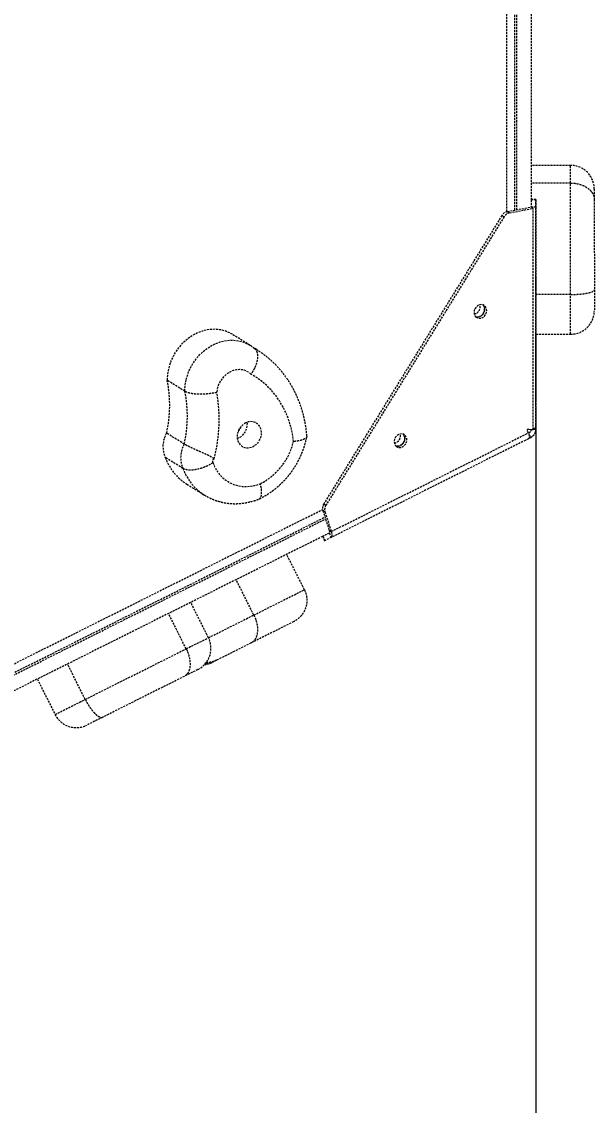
# Model space of a CAD drawing. Header units: millimetres. Extents: x -3485 to 2910, y -2710 to 2433.
# Drawn here: x 1083 to 1446, y -611 to 74 of the extents above; entities that cross this region are included whole.
import ezdxf

# ---------------------------------------------------------------- set-up
doc = ezdxf.new("R2010")
doc.units = ezdxf.units.MM
doc.linetypes.add('HIDDEN', pattern=[1.905, 1.27, -0.635])
for name, color, linetype in [('DIKOM_ОБЪЕКТ', 7, 'Continuous'), ('DIKOM_РАЗМЕР_ЗОНА', 7, 'Continuous'), ('DIKOM_РАЗМЕР_ОБЪЕКТА', 7, 'Continuous')]:
    doc.layers.add(name, color=color, linetype=linetype)
doc.styles.add('style1', font='arialbd.ttf', dxfattribs={"width": 0.8})
doc.dimstyles.new('1-50', dxfattribs={"dimtxt": 300, "dimasz": 200, "dimexe": 100, "dimexo": 0, "dimgap": 100, "dimtad": 1, "dimtxsty": 'style1', "dimcen": 200, "dimclrd": 7, "dimclre": 7, "dimclrt": 7, "dimadec": 1, "dimazin": 2, "dimtfac": 1, "dimtmove": 0, "dimatfit": 2, "dimfxl": 0, "dimlwd": 25, "dimlwe": 18, "dimarcsym": 0})

# ---------------------------------------------------------------- blocks, each defined once
blk = doc.blocks.new('*D0')
at = {"layer": 'Defpoints', "color": 0, "transparency": 16777216}
for p in [(-984.73, -181.8), (1408.5, -182.4), (1408.5, -1080.66)]:
    blk.add_point(p, dxfattribs=at)
at = {"layer": 'DIKOM_РАЗМЕР_ОБЪЕКТА', "color": 7, "lineweight": 18, "transparency": 16777216}
for p, q in [((-984.73, -181.8), (-984.73, -1180.66)), ((1408.5, -182.4), (1408.5, -1180.66))]:
    blk.add_line(p, q, dxfattribs=at)
at = {"layer": 'DIKOM_РАЗМЕР_ОБЪЕКТА', "color": 7, "lineweight": 25, "transparency": 16777216}
blk.add_line((-784.73, -1080.66), (1208.5, -1080.66), dxfattribs=at)
at = {"layer": 'DIKOM_РАЗМЕР_ОБЪЕКТА', "color": 7, "transparency": 16777216}
for points in [[(-784.73, -1047.33), (-784.73, -1113.99), (-984.73, -1080.66)], [(1208.5, -1047.33), (1208.5, -1113.99), (1408.5, -1080.66)]]:
    blk.add_solid(points, dxfattribs=at)
at = {"layer": 'DIKOM_РАЗМЕР_ОБЪЕКТА', "color": 7, "transparency": 16777216, "insert": (331.81, -827.49), "char_height": 300, "attachment_point": 5, "style": 'style1'}
blk.add_mtext('{\\fArial|b0|i0|c204|p34;2400}', dxfattribs=at)
blk = doc.blocks.new('*D3')
at = {"layer": 'Defpoints', "color": 0, "transparency": 16777216}
for p in [(1104.7, 2433.05), (-3035.21, -2058.94), (798.95, -2058.94)]:
    blk.add_point(p, dxfattribs=at)
at = {"layer": 'DIKOM_РАЗМЕР_ЗОНА', "color": 7, "lineweight": 18, "transparency": 16777216}
for p, q in [((1104.7, 2433.05), (-3135.21, 2433.05)), ((798.95, -2058.94), (-3135.21, -2058.94))]:
    blk.add_line(p, q, dxfattribs=at)
at = {"layer": 'DIKOM_РАЗМЕР_ЗОНА', "color": 7, "lineweight": 25, "transparency": 16777216}
blk.add_line((-3035.21, 2233.05), (-3035.21, -1858.94), dxfattribs=at)
at = {"layer": 'DIKOM_РАЗМЕР_ЗОНА', "color": 7, "transparency": 16777216}
for points in [[(-3068.54, 2233.05), (-3001.87, 2233.05), (-3035.21, 2433.05)], [(-3068.54, -1858.94), (-3001.87, -1858.94), (-3035.21, -2058.94)]]:
    blk.add_solid(points, dxfattribs=at)
at = {"layer": 'DIKOM_РАЗМЕР_ЗОНА', "color": 7, "transparency": 16777216, "insert": (-3288.38, 360.58), "char_height": 300, "attachment_point": 5, "rotation": 90, "style": 'style1'}
blk.add_mtext('{\\fArial|b0|i0|c204|p34;4500}', dxfattribs=at)

msp = doc.modelspace()

# ---------------------------------------------------------------- linework, layer by layer
at = {"layer": 'DIKOM_ОБЪЕКТ', "color": 7, "linetype": 'HIDDEN', "lineweight": 15}
for p, q in [((1405.487, 185.839), (1405.497, -38.141)), ((1390.261, -45.758), (1390.251, 184.036)), ((1395.236, -44.799), (1395.226, 184.251)), ((1396.497, -44.558), (1396.487, 184.445)), ((1430.496, -16.505), (1405.496, -16.507)), ((1430.497, -27.686), (1405.496, -27.688)), ((1405.483, -38.269), (1405.483, -42.825)), ((1408.483, -38.217), (1405.492, -38.217)), ((1408.483, -38.022), (1405.497, -38.023)), ((1408.483, -38.217), (1408.483, -42.824)), ((1408.502, -164.882), (1408.483, -38.977)), ((1390.516, -45.701), (1405.431, -42.851)), ((1390.516, -45.701), (1391.858, -46.53)), ((1391.858, -46.53), (1406.772, -43.68)), ((1406.772, -43.68), (1405.431, -42.851)), ((1405.483, -42.825), (1408.483, -42.824)), ((1405.483, -42.825), (1405.483, -42.884)), ((1406.79, -183.468), (1406.772, -43.68)), ((1408.483, -42.824), (1408.501, -182.612)), ((1387.052, -48.194), (1274.455, -230.413)), ((1388.393, -49.023), (1275.796, -231.242)), ((1388.393, -49.023), (1387.052, -48.194)), ((1430.5, -98.141), (1408.492, -98.142)), ((1408.496, -123.263), (1430.501, -123.262)), ((1408.501, -123.263), (1408.503, -164.882)), ((1408.513, -182.606), (1408.507, -123.263)), ((1227.765, -130.224), (1216.585, -123.314)), ((1231.872, -132.964), (1229.888, -131.738)), ((1230.153, -131.941), (1231.746, -132.887)), ((1186.576, -159.315), (1175.395, -152.405)), ((1408.503, -168.927), (1408.505, -183.267)), ((1403.794, -185.623), (1403.086, -184.395)), ((1403.769, -183.29), (1406.79, -183.468)), ((1406.79, -182.612), (1408.501, -182.612)), ((1406.79, -183.269), (1408.501, -183.269)), ((1408.501, -182.612), (1408.501, -180.923)), ((1408.501, -181.687), (1408.501, -183.269)), ((1408.501, -181.687), (1408.501, -181.687)), ((1408.501, -183.269), (1408.505, -183.267)), ((1408.513, -183.263), (1408.512, -181.681)), ((1186.2, -192.695), (1175.02, -185.785)), ((1279.127, -247.963), (1403.794, -185.623)), ((1403.794, -189.332), (1279.127, -251.672)), ((1405.185, -188.636), (1403.794, -189.332)), ((1403.805, -185.617), (1403.922, -185.898)), ((1404.362, -186.992), (1405.185, -188.636)), ((1185.367, -208.08), (1174.186, -201.17)), ((1187.819, -218.028), (1198.999, -224.937)), ((1198.999, -224.937), (1198.868, -224.855)), ((1274.455, -230.413), (1275.796, -231.242)), ((1068.506, -336.605), (1273.648, -234.023)), ((1070.538, -341.152), (1275.126, -238.846)), ((1275.162, -235.605), (1273.82, -234.776)), ((1273.82, -234.776), (1277.785, -247.134)), ((1275.162, -235.605), (1279.127, -247.963)), ((1070.927, -342.367), (1275.516, -240.061)), ((1273.651, -251.056), (1073.706, -351.04)), ((1273.604, -251.08), (1274.946, -253.763)), ((1277.785, -248.989), (1273.823, -250.97)), ((1273.823, -250.97), (1275.164, -253.653)), ((1279.127, -251.672), (1275.164, -253.653)), ((1277.785, -247.134), (1279.127, -247.963)), ((1277.785, -248.989), (1279.127, -251.672)), ((1262.142, -284.763), (1250.961, -262.402)), ((1230.16, -300.755), (1218.979, -278.395)), ((1201.46, -315.107), (1190.278, -292.747)), ((1187.398, -322.138), (1176.217, -299.778)), ((1123.553, -354.065), (1112.372, -331.705)), ((1093.274, -341.255), (1104.455, -363.615))]:
    msp.add_line(p, q, dxfattribs=at)
at = {"layer": 'DIKOM_ОБЪЕКТ', "color": 7, "linetype": 'HIDDEN', "lineweight": 15, "flags": 128}
for points in [[(1430.497, -27.686), (1430.496, -25.016), (1430.496, -22.681), (1430.496, -20.699), (1430.496, -19.086), (1430.496, -17.856), (1430.496, -17.017), (1430.496, -16.577), (1430.496, -16.505)], [(1430.5, -98.141), (1430.499, -92.634), (1430.499, -87.046), (1430.499, -81.4), (1430.499, -75.726), (1430.498, -70.048), (1430.498, -64.395), (1430.498, -58.792), (1430.498, -53.266), (1430.497, -47.843), (1430.497, -42.55), (1430.497, -37.409), (1430.497, -32.447), (1430.497, -27.686)], [(1445.497, -31.505), (1445.497, -31.512), (1445.497, -31.763), (1445.497, -32.365), (1445.497, -33.314), (1445.497, -34.6), (1445.497, -36.209), (1445.497, -38.127)], [(1408.483, -38.977), (1408.483, -38.67), (1408.483, -38.419), (1408.483, -38.228), (1408.483, -38.098), (1408.483, -38.031), (1408.483, -38.029), (1408.483, -38.091), (1408.483, -38.217)], [(1445.497, -38.127), (1445.497, -42.374), (1445.497, -46.796), (1445.498, -51.371), (1445.498, -56.073), (1445.498, -60.877), (1445.498, -65.758), (1445.498, -70.689), (1445.499, -75.644), (1445.499, -80.596), (1445.499, -85.518), (1445.499, -90.385), (1445.499, -95.17)], [(1408.491, -95.742), (1408.491, -95.314), (1408.491, -94.563), (1408.491, -93.55), (1408.491, -92.357), (1408.491, -91.081), (1408.49, -89.825), (1408.49, -88.692), (1408.49, -87.772), (1408.49, -87.14), (1408.49, -86.848), (1408.49, -86.919), (1408.49, -87.347), (1408.49, -88.098), (1408.49, -89.111), (1408.49, -90.304), (1408.49, -91.58), (1408.491, -92.835), (1408.491, -93.969), (1408.491, -94.889), (1408.491, -95.521), (1408.491, -95.813), (1408.491, -95.742)], [(1445.499, -95.17), (1445.5, -97.463), (1445.5, -99.667), (1445.5, -101.723), (1445.5, -103.575), (1445.5, -105.172), (1445.5, -106.469), (1445.5, -107.432), (1445.5, -108.035), (1445.5, -108.26), (1445.5, -108.261)], [(1430.501, -123.262), (1430.501, -123.107), (1430.501, -122.598), (1430.501, -121.739), (1430.501, -120.541), (1430.5, -119.019), (1430.5, -117.192), (1430.5, -115.082), (1430.5, -112.715), (1430.5, -110.121), (1430.5, -107.331), (1430.5, -104.38), (1430.5, -101.304), (1430.5, -98.141)], [(1370.685, -112.441), (1371.63, -112.984), (1372.719, -113.195), (1373.864, -113.054), (1374.973, -112.575), (1375.955, -111.797), (1376.731, -110.781), (1377.238, -109.61), (1377.435, -108.379), (1377.306, -107.189), (1376.862, -106.135), (1376.139, -105.302), (1375.194, -104.759), (1374.105, -104.549), (1372.96, -104.689), (1371.851, -105.168), (1370.869, -105.947), (1370.093, -106.963), (1369.586, -108.133), (1369.389, -109.364), (1369.518, -110.554), (1369.962, -111.608), (1370.685, -112.441)], [(1375.056, -104.711), (1375.521, -105.306), (1375.965, -106.36), (1376.094, -107.55), (1375.897, -108.781), (1375.389, -109.952), (1374.613, -110.968), (1373.631, -111.746), (1372.523, -112.225), (1371.378, -112.366), (1370.426, -112.203)], [(1370.433, -112.209), (1370.842, -112.314), (1371.971, -112.347), (1373.109, -112.033), (1374.164, -111.395), (1375.051, -110.487), (1375.697, -109.382), (1376.051, -108.169), (1376.084, -106.946), (1375.793, -105.813), (1375.201, -104.861), (1375.065, -104.714)], [(1216.585, -123.314), (1214.345, -122.112), (1211.777, -121.122), (1209.079, -120.463), (1206.286, -120.145), (1203.432, -120.169), (1200.552, -120.536), (1197.682, -121.242), (1194.857, -122.278), (1192.112, -123.631), (1189.48, -125.284), (1186.995, -127.217), (1184.686, -129.406), (1182.583, -131.824), (1180.711, -134.442), (1179.093, -137.226), (1177.75, -140.144), (1176.697, -143.158), (1175.948, -146.231), (1175.513, -149.327), (1175.395, -152.405)], [(1186.576, -159.315), (1186.693, -156.236), (1187.129, -153.141), (1187.878, -150.067), (1188.93, -147.053), (1190.274, -144.136), (1191.892, -141.351), (1193.764, -138.733), (1195.867, -136.315), (1198.175, -134.126), (1200.661, -132.193), (1203.292, -130.54), (1206.037, -129.187), (1208.863, -128.152), (1211.733, -127.446), (1214.613, -127.078), (1217.467, -127.054), (1220.26, -127.373), (1222.957, -128.031), (1225.526, -129.021), (1227.769, -130.226)], [(1408.5, -152.17), (1408.499, -151.742), (1408.5, -150.991), (1408.499, -149.978), (1408.499, -148.785), (1408.499, -147.509), (1408.499, -146.253), (1408.499, -145.119), (1408.499, -144.199), (1408.499, -143.568), (1408.498, -143.275), (1408.498, -143.346), (1408.498, -143.775), (1408.499, -144.526), (1408.499, -145.539), (1408.499, -146.731), (1408.499, -148.007), (1408.499, -149.263), (1408.499, -150.397), (1408.499, -151.317), (1408.5, -151.949), (1408.5, -152.241), (1408.5, -152.17)], [(1408.504, -149.962), (1408.504, -150.977), (1408.504, -151.732), (1408.504, -152.165), (1408.504, -152.24), (1408.504, -151.952), (1408.504, -151.324), (1408.504, -150.407), (1408.504, -149.275), (1408.504, -148.02), (1408.504, -146.744), (1408.504, -145.55), (1408.504, -144.534), (1408.503, -143.779), (1408.503, -143.347), (1408.503, -143.272), (1408.503, -143.56), (1408.503, -144.187), (1408.503, -145.105), (1408.503, -146.236), (1408.504, -147.491), (1408.504, -148.767), (1408.504, -149.962)], [(1228.354, -148.511), (1226.814, -147.273), (1225.066, -146.358), (1223.159, -145.789), (1221.144, -145.584), (1219.076, -145.747), (1217.012, -146.275), (1215.009, -147.152), (1213.121, -148.355), (1211.401, -149.85), (1209.895, -151.597), (1208.644, -153.548), (1207.683, -155.65), (1207.038, -157.844), (1206.727, -160.072)], [(1255.284, -191.05), (1254.634, -186.487), (1253.664, -182.036), (1252.381, -177.722), (1250.79, -173.568), (1248.901, -169.595), (1246.723, -165.825), (1244.269, -162.278), (1241.551, -158.974), (1238.584, -155.929), (1235.384, -153.161), (1231.968, -150.684), (1228.354, -148.511)], [(1408.503, -168.927), (1408.503, -168.339), (1408.503, -167.76), (1408.503, -167.196), (1408.503, -166.657), (1408.503, -166.149), (1408.503, -165.68), (1408.503, -165.255), (1408.502, -164.882)], [(1225.065, -179.278), (1223.626, -180.143), (1222.337, -181.279), (1221.252, -182.64), (1220.415, -184.171), (1219.86, -185.808), (1219.611, -187.486), (1219.677, -189.134), (1220.056, -190.686), (1220.732, -192.078), (1221.677, -193.253), (1222.853, -194.164), (1224.212, -194.771), (1225.697, -195.052), (1227.249, -194.994), (1228.804, -194.6), (1230.297, -193.885), (1231.668, -192.88), (1232.861, -191.625), (1233.827, -190.171), (1234.527, -188.579), (1234.931, -186.913), (1235.023, -185.242), (1234.799, -183.633), (1234.269, -182.154), (1233.454, -180.863), (1232.388, -179.815), (1231.114, -179.052), (1229.685, -178.606), (1228.158, -178.494), (1226.597, -178.721), (1225.065, -179.278)], [(1408.501, -180.923), (1408.501, -180.858), (1408.501, -180.818), (1408.501, -180.805), (1408.501, -180.818), (1408.501, -180.858), (1408.501, -180.923), (1408.501, -181.011), (1408.501, -181.12), (1408.501, -181.246), (1408.501, -181.385), (1408.501, -181.534), (1408.501, -181.687)], [(1320.222, -194.108), (1321.167, -194.651), (1322.256, -194.861), (1323.401, -194.721), (1324.509, -194.242), (1325.491, -193.463), (1326.267, -192.447), (1326.774, -191.276), (1326.972, -190.046), (1326.843, -188.855), (1326.399, -187.801), (1325.675, -186.969), (1324.73, -186.425), (1323.641, -186.215), (1322.496, -186.355), (1321.388, -186.834), (1320.406, -187.613), (1319.63, -188.629), (1319.123, -189.8), (1318.925, -191.03), (1319.054, -192.221), (1319.498, -193.275), (1320.222, -194.108)], [(1324.593, -186.378), (1325.057, -186.972), (1325.501, -188.026), (1325.63, -189.217), (1325.433, -190.448), (1324.926, -191.618), (1324.15, -192.634), (1323.168, -193.413), (1322.059, -193.892), (1320.914, -194.032), (1319.963, -193.87)], [(1319.969, -193.876), (1320.378, -193.981), (1321.507, -194.014), (1322.645, -193.699), (1323.7, -193.062), (1324.587, -192.154), (1325.234, -191.048), (1325.588, -189.835), (1325.62, -188.612), (1325.329, -187.479), (1324.738, -186.528), (1324.601, -186.38)], [(1204.31, -204.361), (1205.393, -207.048), (1206.77, -209.544), (1208.423, -211.816), (1210.332, -213.836), (1212.472, -215.579), (1214.816, -217.023), (1217.336, -218.15), (1220, -218.945), (1222.773, -219.399), (1225.622, -219.506), (1228.511, -219.265), (1231.404, -218.679), (1234.263, -217.755)], [(1273.651, -251.056), (1273.69, -251.037), (1273.823, -250.97)], [(1277.785, -247.134), (1277.887, -247.483), (1277.961, -247.809), (1278.006, -248.107), (1278.021, -248.37), (1278.006, -248.593), (1277.961, -248.773), (1277.887, -248.906), (1277.785, -248.989)], [(1279.127, -247.963), (1279.33, -248.661), (1279.478, -249.313), (1279.568, -249.908), (1279.598, -250.434), (1279.568, -250.881), (1279.478, -251.241), (1279.33, -251.506), (1279.127, -251.672)], [(1230.16, -300.755), (1234.252, -298.709), (1238.128, -296.771), (1241.769, -294.95), (1245.159, -293.255), (1248.28, -291.694), (1251.119, -290.275), (1253.663, -289.003), (1255.898, -287.885), (1257.815, -286.926), (1259.405, -286.131), (1260.66, -285.504), (1261.574, -285.047), (1262.142, -284.763)], [(1201.46, -315.107), (1203.3, -314.187), (1206.045, -312.814), (1208.871, -311.401), (1211.741, -309.966), (1214.621, -308.526), (1217.475, -307.099), (1220.268, -305.702), (1222.965, -304.353), (1225.534, -303.069), (1227.942, -301.864), (1230.16, -300.755)], [(1255.289, -304.96), (1254.639, -305.285), (1253.67, -305.77), (1252.386, -306.412), (1250.796, -307.207), (1248.907, -308.152), (1246.73, -309.241), (1244.276, -310.468), (1241.558, -311.827), (1238.591, -313.31), (1235.391, -314.911), (1231.975, -316.619), (1228.361, -318.426)], [(1187.398, -322.138), (1190.196, -320.74), (1192.723, -319.476), (1194.96, -318.357), (1196.888, -317.393), (1198.493, -316.591), (1199.76, -315.957), (1200.682, -315.496), (1201.25, -315.212), (1201.458, -315.108), (1201.46, -315.107)], [(1228.361, -318.426), (1226.822, -319.196), (1225.074, -320.07), (1223.167, -321.023), (1221.151, -322.031), (1219.084, -323.065), (1217.02, -324.097), (1215.017, -325.099), (1213.129, -326.043), (1211.409, -326.903), (1209.902, -327.656), (1208.652, -328.282), (1207.691, -328.762), (1207.045, -329.085), (1206.734, -329.24)], [(1123.553, -354.065), (1128.27, -351.706), (1133.105, -349.288), (1138.036, -346.822), (1143.039, -344.321), (1148.091, -341.795), (1153.167, -339.256), (1158.244, -336.717), (1163.299, -334.19), (1168.306, -331.686), (1173.242, -329.217), (1178.085, -326.796), (1182.811, -324.432), (1187.398, -322.138)], [(1194.752, -335.232), (1194.707, -335.255), (1194.38, -335.418), (1193.739, -335.739), (1192.79, -336.213), (1191.544, -336.836), (1190.013, -337.602), (1188.211, -338.503), (1186.158, -339.53)], [(1205.018, -330.099), (1204.71, -330.253), (1204.439, -330.388), (1204.223, -330.496), (1204.077, -330.569), (1204.012, -330.602), (1204.009, -330.603)], [(1206.734, -329.24), (1206.248, -329.484), (1205.018, -330.099)], [(1186.158, -339.53), (1182.09, -341.564), (1177.904, -343.657), (1173.623, -345.798), (1169.269, -347.975), (1164.865, -350.177), (1160.436, -352.392), (1156.004, -354.608), (1151.595, -356.813), (1147.23, -358.996), (1142.935, -361.144), (1138.731, -363.246), (1134.642, -365.291)], [(1104.455, -363.615), (1104.542, -363.572), (1104.936, -363.374), (1105.644, -363.02), (1106.657, -362.514), (1107.963, -361.861), (1109.546, -361.069), (1111.386, -360.149), (1113.46, -359.112), (1115.743, -357.97), (1118.207, -356.738), (1120.821, -355.431), (1123.553, -354.065)], [(1134.642, -365.291), (1132.65, -366.287), (1130.781, -367.221), (1129.084, -368.07), (1127.607, -368.808), (1126.391, -369.417), (1125.468, -369.878), (1124.863, -370.181), (1124.594, -370.315), (1124.58, -370.322)]]:
    msp.add_lwpolyline(points, dxfattribs=at)
at = {"layer": 'DIKOM_ОБЪЕКТ', "color": 7, "linetype": 'HIDDEN', "lineweight": 15}
for centre, radius, start, end in [((1430.497, -31.505), 15, 0.002526, 90.002526), ((1391.651, -50.931), 5.352, 102.239202, 149.240688), ((1392.992, -51.76), 5.351, 102.235981, 149.244133), ((1368.803, -106.024), 4.503, 278.867637, 17.702465), ((1430.5, -108.262), 15, 270.002526, 0.002526), ((1097.036, -168.215), 79.938, 347.303102, 11.406898), ((1108.217, -175.125), 79.938, 347.303102, 11.406898), ((1111.877, -177.248), 96.393, 345.063371, 10.264634), ((1216.424, -180.05), 9.651, 289.702359, 6.868251), ((1217.255, -180.564), 4.904, 308.701735, 347.868368), ((1402.505, -183.268), 6, 296.567577, 0.006924), ((1189.492, -194.285), 16.784, 149.575563, 204.221408), ((1215.761, -181.565), 40.645, 297.078157, 346.505389), ((1318.34, -187.69), 4.502, 278.86293, 17.706279), ((1200.673, -201.194), 16.784, 149.575563, 204.221408), ((1205.494, -189.792), 33.312, 199.972383, 237.95297), ((1205.477, -203.48), 1.462, 108.509373, 217.045295), ((1216.91, -196.514), 33.597, 200.136131, 237.518021), ((1278.924, -233.291), 5.316, 147.223146, 196.22049), ((1280.266, -234.12), 5.316, 147.223146, 196.22049), ((1350.079, -403.684), 167.694, 116.534329, 116.617918), ((1188.044, -321.816), 15, 296.567577, 26.567577), ((1197.3, -317.187), 15, 276.386368, 296.567577), ((1117.871, -356.906), 15, 206.567577, 296.567577)]:
    msp.add_arc(centre, radius, start, end, dxfattribs=at)
msp.add_ellipse((1403.769, -184.053), major_axis=(0.683, -0.422), ratio=0.9340865, start_param=2.0942911, end_param=4.1886862, dxfattribs=at)
for points, knots in [([(1430.497, -27.686), (1431.321, -27.714), (1432.995, -27.769), (1435.423, -28.213), (1437.733, -28.915), (1439.82, -29.87), (1441.665, -31.062), (1443.187, -32.443), (1444.368, -34), (1445.257, -35.882), (1445.494, -37.299), (1445.497, -38.117), (1445.497, -38.127)], [0, 0, 0, 0, 0.1043104, 0.2116548, 0.315965, 0.423276, 0.5279844, 0.6356785, 0.741393, 0.8501013, 0.998286, 1, 1, 1, 1]), ([(1430.5, -98.141), (1431.329, -98.132), (1433.012, -98.116), (1435.454, -97.981), (1437.778, -97.768), (1439.875, -97.481), (1441.725, -97.126), (1443.244, -96.72), (1444.415, -96.272), (1445.271, -95.752), (1445.497, -95.381), (1445.499, -95.173), (1445.499, -95.17)], [0, 0, 0, 0, 0.1053905, 0.2138294, 0.3192163, 0.4276519, 0.5331352, 0.6416643, 0.7474208, 0.8562206, 0.9978456, 1, 1, 1, 1]), ([(1230.619, -132.285), (1229.919, -131.713), (1229.008, -130.968), (1227.988, -130.388), (1227.751, -130.253)], [0, 0, 0, 0, 0.76812686, 1, 1, 1, 1]), ([(1230.592, -132.32), (1230.784, -132.47), (1231.329, -132.896), (1231.932, -133.958), (1232.4, -135.449), (1232.551, -137.194), (1232.398, -139.152), (1231.943, -141.241), (1231.187, -143.435), (1230.05, -145.876), (1229.014, -147.574), (1228.363, -148.497), (1228.354, -148.511)], [0, 0, 0, 0, 0.0615971, 0.1753521, 0.2858949, 0.3996356, 0.5102864, 0.6241254, 0.7350614, 0.8491832, 0.997744, 1, 1, 1, 1]), ([(1263.697, -187.663), (1263.639, -186.94), (1263.45, -184.586), (1262.902, -180.649), (1261.962, -175.896), (1260.728, -171.251), (1259.212, -166.733), (1257.419, -162.359), (1255.359, -158.147), (1253.038, -154.115), (1250.469, -150.277), (1247.662, -146.648), (1244.628, -143.242), (1241.382, -140.069), (1237.93, -137.152), (1234.711, -134.749), (1232.576, -133.437), (1231.719, -132.911)], [0, 0, 0, 0, 0.0318709, 0.1036953, 0.1754525, 0.2470673, 0.3185172, 0.3897906, 0.4608694, 0.5317514, 0.6024306, 0.6729145, 0.7432134, 0.8133448, 0.8833352, 0.9532146, 1, 1, 1, 1]), ([(1206.727, -160.072), (1206.712, -160.075), (1205.693, -160.3), (1203.822, -160.645), (1201.039, -160.993), (1198.517, -161.178), (1196.017, -161.226), (1193.656, -161.13), (1191.45, -160.887), (1189.51, -160.502), (1187.82, -159.984), (1186.995, -159.54), (1186.576, -159.315)], [0, 0, 0, 0, 0.0020423, 0.1451448, 0.2509361, 0.3597585, 0.4650839, 0.5734325, 0.6785538, 0.7867068, 0.8918278, 1, 1, 1, 1]), ([(1405.501, -183.269), (1405.476, -183.569), (1405.43, -184.114), (1405.076, -184.865), (1404.562, -185.516), (1404.097, -185.799), (1403.843, -185.953)], [0, 0, 0, 0, 0.2754389, 0.4999198, 0.7277568, 1, 1, 1, 1]), ([(1408.501, -183.269), (1408.45, -183.872), (1408.355, -184.976), (1407.649, -186.46), (1406.639, -187.748), (1405.694, -188.325), (1405.185, -188.636)], [0, 0, 0, 0, 0.27317777, 0.50001268, 0.7304004, 1, 1, 1, 1]), ([(1233.645, -227.319), (1234.248, -227.024), (1236.016, -226.159), (1238.856, -224.499), (1242.113, -222.279), (1245.217, -219.803), (1248.151, -217.094), (1250.895, -214.165), (1253.433, -211.036), (1255.747, -207.726), (1257.823, -204.256), (1259.645, -200.647), (1261.205, -196.922), (1262.483, -193.103), (1263.267, -190.109), (1263.602, -188.394), (1263.681, -187.987)], [0, 0, 0, 0, 0.03998744, 0.11731625, 0.19476288, 0.27240023, 0.35019939, 0.42812621, 0.50615938, 0.58428187, 0.66247275, 0.74071864, 0.81900487, 0.89731093, 0.97562068, 1, 1, 1, 1]), ([(1263.671, -187.985), (1263.601, -188.198), (1263.457, -188.64), (1262.721, -189.261), (1261.613, -189.832), (1260.116, -190.324), (1258.074, -190.764), (1256.351, -190.969), (1255.296, -191.049), (1255.284, -191.05)], [0, 0, 0, 0, 0.1450635, 0.3002788, 0.4599232, 0.6166403, 0.777788, 0.9974607, 1, 1, 1, 1]), ([(1403.794, -189.332), (1404.01, -189.166), (1404.404, -188.863), (1404.578, -187.987), (1404.41, -186.941), (1404.01, -186.085), (1403.794, -185.623)], [0, 0, 0, 0, 0.273191, 0.5000121, 0.7303968, 1, 1, 1, 1]), ([(1205.012, -202.094), (1205.007, -202.088), (1204.615, -201.692), (1203.656, -201.029), (1201.911, -200.075), (1199.833, -199.092), (1197.532, -198.072), (1195.215, -197.064), (1193.002, -196.092), (1190.914, -195.145), (1189.06, -194.258), (1187.427, -193.42), (1186.613, -192.939), (1186.2, -192.695)], [0, 0, 0, 0, 0.0010811, 0.0812542, 0.1643742, 0.2682195, 0.3751104, 0.4780694, 0.5839547, 0.6864881, 0.7919573, 0.8944894, 1, 1, 1, 1]), ([(1204.31, -204.361), (1204.299, -204.368), (1203.426, -205.036), (1201.741, -206.029), (1199.19, -207.202), (1196.839, -208.042), (1194.486, -208.664), (1192.242, -209.043), (1190.129, -209.18), (1188.255, -209.064), (1186.606, -208.718), (1185.784, -208.295), (1185.367, -208.08)], [0, 0, 0, 0, 0.00168065, 0.14323026, 0.24886526, 0.35755503, 0.46311621, 0.57173727, 0.67727326, 0.78587036, 0.89140406, 1, 1, 1, 1]), ([(1233.53, -227.323), (1233.636, -227.294), (1234.017, -227.188), (1234.484, -226.603), (1234.913, -225.587), (1235.121, -224.218), (1235.118, -222.541), (1234.88, -220.434), (1234.525, -218.756), (1234.269, -217.778), (1234.263, -217.755)], [0, 0, 0, 0, 0.0583195, 0.2091278, 0.3557229, 0.5065597, 0.6532248, 0.8041374, 0.9953522, 1, 1, 1, 1]), ([(1198.859, -224.833), (1198.954, -224.898), (1199.976, -225.596), (1202.084, -226.677), (1205.166, -228.037), (1208.38, -229.078), (1211.683, -229.829), (1215.057, -230.276), (1218.481, -230.418), (1221.931, -230.254), (1225.385, -229.785), (1228.817, -229.006), (1231.537, -228.16), (1233.094, -227.542), (1233.545, -227.363)], [0, 0, 0, 0, 0.0096812, 0.1040608, 0.1983274, 0.2925834, 0.3869468, 0.4815369, 0.5764479, 0.6717538, 0.7675146, 0.8637572, 0.9604867, 1, 1, 1, 1]), ([(1262.142, -284.763), (1262.475, -285.518), (1263.152, -287.051), (1263.658, -289.513), (1263.774, -292.037), (1263.461, -294.528), (1262.732, -296.954), (1261.616, -299.214), (1260.121, -301.282), (1258.079, -303.297), (1256.356, -304.425), (1255.301, -304.954), (1255.289, -304.96)], [0, 0, 0, 0, 0.1043148, 0.2116565, 0.315967, 0.4232806, 0.5279852, 0.6356757, 0.7413961, 0.8501008, 0.9982828, 1, 1, 1, 1]), ([(1230.16, -300.755), (1230.509, -301.508), (1231.216, -303.036), (1231.944, -305.403), (1232.406, -307.769), (1232.559, -310.038), (1232.406, -312.183), (1231.95, -314.109), (1231.195, -315.797), (1230.058, -317.321), (1229.021, -318.095), (1228.371, -318.421), (1228.361, -318.426)], [0, 0, 0, 0, 0.1053842, 0.2138263, 0.3192125, 0.4276486, 0.5331343, 0.6416653, 0.7474187, 0.8562215, 0.9978474, 1, 1, 1, 1]), ([(1187.398, -322.138), (1187.747, -322.886), (1188.453, -324.404), (1189.202, -326.745), (1189.701, -329.078), (1189.908, -331.308), (1189.827, -333.411), (1189.457, -335.298), (1188.799, -336.947), (1187.762, -338.458), (1186.791, -339.213), (1186.165, -339.526), (1186.158, -339.53)], [0, 0, 0, 0, 0.1043114, 0.2116568, 0.3159657, 0.4232794, 0.5279881, 0.6356767, 0.7413921, 0.8501006, 0.9982838, 1, 1, 1, 1]), ([(1205.018, -330.099), (1205.013, -330.101), (1204.621, -330.298), (1203.662, -330.705), (1201.915, -331.146), (1200.477, -331.373), (1199.59, -331.305), (1199.462, -331.295)], [0, 0, 0, 0, 0.0037749, 0.2842846, 0.5750918, 0.9384207, 1, 1, 1, 1]), ([(1206.734, -329.24), (1206.72, -329.248), (1205.7, -329.756), (1203.83, -330.416), (1201.491, -330.843), (1200.255, -330.797), (1199.85, -330.782)], [0, 0, 0, 0, 0.0067512, 0.4797506, 0.8294272, 1, 1, 1, 1]), ([(1123.553, -354.065), (1123.936, -354.801), (1124.713, -356.294), (1126, -358.381), (1127.347, -360.305), (1128.703, -361.972), (1130.047, -363.368), (1131.32, -364.43), (1132.504, -365.147), (1133.658, -365.526), (1134.324, -365.45), (1134.637, -365.293), (1134.642, -365.291)], [0, 0, 0, 0, 0.10538909, 0.21382985, 0.31921381, 0.4276494, 0.5331356, 0.64166517, 0.7474231, 0.85622208, 0.99784932, 1, 1, 1, 1])]:
    msp.add_open_spline(points, degree=3, knots=knots, dxfattribs=at)

# ---------------------------------------------------------------- dimensions: what is measured, and where the dimension line sits
at = {"layer": 'DIKOM_РАЗМЕР_ЗОНА'}
dim = msp.add_linear_dim(base=(-3035.208, -2058.938), p1=(1104.7, 2433.047), p2=(798.952, -2058.938), angle=90, text='{\\fArial|b0|i0|c204|p34;4500}', dimstyle='1-50', dxfattribs=at)
dim.commit()
dim.dimension.update_dxf_attribs({"geometry": '*D3', "text_midpoint": (-3035.208, 360.58), "dimtype": 160})
at = {"layer": 'DIKOM_РАЗМЕР_ОБЪЕКТА'}
dim = msp.add_linear_dim(base=(1408.501, -1080.661), p1=(-984.725, -181.803), p2=(1408.501, -182.404), text='{\\fArial|b0|i0|c204|p34;2400}', dimstyle='1-50', dxfattribs=at)
dim.commit()
dim.dimension.update_dxf_attribs({"geometry": '*D0', "text_midpoint": (331.814, -1080.661), "dimtype": 160})

doc.saveas('drawing.dxf')
